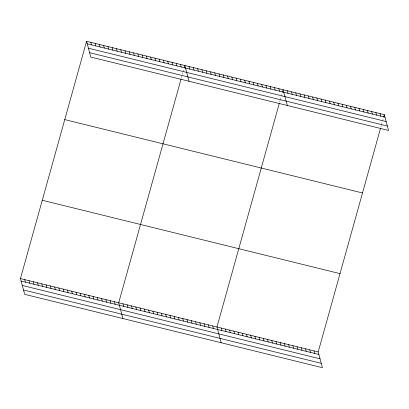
<?xml version="1.0" encoding="UTF-8"?>
<svg xmlns="http://www.w3.org/2000/svg" width="409" height="409" viewBox="0 0 409 409"><rect width="100%" height="100%" fill="white"/><g stroke="black" fill="none" stroke-linecap="round" stroke-linejoin="round"><path stroke-width="0.31" stroke-dasharray="2.04 1.53" d="M181.392 77.879L182.869 72.577M183.033 71.989L184.014 68.456M279.649 102.086L280.139 100.323M280.303 99.735L281.121 96.79M281.29 96.202L282.271 92.669M380.881 127.03L381.372 125.266M381.536 124.673L382.359 121.734M382.522 121.141L383.504 117.613"/><path stroke-width="0.61" d="M380.554 128.206L318.197 351.929L322.42 367.696L24.673 294.332L20.45 278.57L86.58 41.304L384.327 114.668L388.55 130.43L90.803 57.071L86.58 41.304M181.064 79.055L118.707 302.778L122.93 318.539M184.178 67.868L184.837 65.517L189.06 81.279M279.316 103.262L216.964 326.985L221.187 342.752M282.435 92.081L283.094 89.724L287.317 105.486M383.668 117.02L384.327 114.668M87.255 43.824L385.002 117.184M88.426 48.196L386.173 121.555M89.632 52.7L387.379 126.059M64.755 119.602L362.502 192.966M42.27 200.272L340.017 273.631M20.45 278.57L318.197 351.929M21.125 281.085L318.872 354.445M22.296 285.456L320.042 358.821M23.502 289.961L321.249 363.325M380.109 113.63L380.784 116.146M375.891 112.587L376.566 115.108M371.674 111.55L372.348 114.065M367.456 110.512L368.126 113.027M363.238 109.469L363.908 111.989M359.015 108.431L359.69 110.946M354.797 107.393L355.472 109.909M350.579 106.355L351.254 108.871M346.362 105.312L347.036 107.833M342.144 104.275L342.819 106.79M337.926 103.237L338.601 105.752M333.708 102.194L334.383 104.714M329.49 101.156L330.165 103.671M325.273 100.118L325.947 102.633M321.055 99.08L321.73 101.596M316.837 98.037L317.512 100.558M312.619 96.999L313.294 99.515M308.401 95.962L309.076 98.477M304.184 94.919L304.858 97.439M299.966 93.881L300.641 96.396M295.748 92.843L296.423 95.358M291.53 91.805L292.205 94.321M287.312 90.762L287.987 93.283M278.82 88.671L279.495 91.187M274.546 87.618L275.221 90.133M270.277 86.565L270.952 89.085M266.003 85.517L266.678 88.032M261.734 84.464L262.404 86.979M257.46 83.41L258.135 85.926M253.186 82.357L253.861 84.873M248.917 81.304L249.592 83.819M244.643 80.251L245.318 82.766M313.979 350.891L314.654 353.407M240.374 79.198L241.044 81.713M309.761 349.853L310.436 352.369M236.1 78.145L236.775 80.665M305.543 348.811L306.218 351.331M231.826 77.091L232.501 79.612M301.326 347.773L302 350.288M227.557 76.043L228.232 78.559M297.108 346.735L297.783 349.25M223.283 74.99L223.958 77.505M292.89 345.697L293.565 348.212M219.014 73.937L219.684 76.452M288.672 344.654L289.342 347.169M214.74 72.884L215.415 75.399M284.454 343.616L285.124 346.132M210.466 71.831L211.141 74.346M280.237 342.578L280.906 345.094M206.197 70.777L206.872 73.293M276.014 341.535L276.689 344.056M201.923 69.724L202.598 72.24M271.796 340.498L272.471 343.013M197.654 68.671L198.324 71.192M267.578 339.46L268.253 341.975M193.38 67.618L194.055 70.138M263.36 338.422L264.035 340.937M189.106 66.57L189.781 69.085M259.142 337.379L259.817 339.894M254.925 336.341L255.599 338.856M180.563 64.464L181.238 66.979M250.707 335.303L251.382 337.819M176.289 63.41L176.964 65.926M246.489 334.26L247.164 336.781M172.02 62.357L172.695 64.873M242.271 333.223L242.946 335.738M167.746 61.304L168.421 63.819M238.053 332.185L238.728 334.7M163.477 60.251L164.152 62.771M233.836 331.147L234.51 333.662M159.203 59.198L159.878 61.718M229.618 330.104L230.293 332.624M154.929 58.15L155.604 60.665M225.4 329.066L226.075 331.581M150.66 57.096L151.335 59.612M221.182 328.028L221.857 330.544M146.386 56.043L147.061 58.559M142.117 54.99L142.792 57.505M212.69 325.937L213.365 328.453M137.843 53.937L138.518 56.452M208.421 324.884L209.091 327.399M133.569 52.884L134.244 55.399M204.147 323.831L204.822 326.346M129.3 51.831L129.975 54.346M199.873 322.778L200.548 325.293M125.026 50.777L125.701 53.298M195.604 321.725L196.279 324.24M120.757 49.724L121.432 52.245M191.33 320.671L192.005 323.187M116.483 48.676L117.158 51.191M187.061 319.618L187.731 322.134M112.209 47.623L112.884 50.138M182.787 318.565L183.462 321.085M107.94 46.57L108.615 49.085M178.513 317.512L179.188 320.032M103.666 45.517L104.341 48.032M174.244 316.464L174.919 318.979M99.397 44.463L100.072 46.979M169.97 315.411L170.645 317.926M95.123 43.41L95.798 45.926M165.696 314.357L166.371 316.873M90.849 42.357L91.524 44.872M161.427 313.304L162.102 315.82M157.153 312.251L157.828 314.766M152.884 311.198L153.559 313.713M148.61 310.145L149.285 312.665M144.336 309.092L145.011 311.612M140.067 308.043L140.742 310.559M135.793 306.99L136.468 309.506M131.524 305.937L132.199 308.452M127.25 304.884L127.925 307.399M122.976 303.831L123.651 306.346M114.433 301.724L115.108 304.24M110.164 300.671L110.839 303.192M105.89 299.618L106.565 302.139M101.616 298.57L102.291 301.085M97.347 297.517L98.022 300.032M93.073 296.464L93.748 298.979M88.804 295.41L89.479 297.926M84.53 294.357L85.205 296.873M80.256 293.304L80.931 295.819M75.987 292.251L76.662 294.766M71.713 291.198L72.388 293.718M67.444 290.145L68.119 292.665M63.17 289.097L63.845 291.612M58.896 288.043L59.571 290.559M54.627 286.99L55.302 289.506M50.353 285.937L51.028 288.452M46.084 284.884L46.759 287.399M41.81 283.831L42.485 286.346M37.536 282.777L38.211 285.298M33.267 281.724L33.942 284.245M28.993 280.676L29.668 283.192M24.724 279.623L25.394 282.138"/></g></svg>
